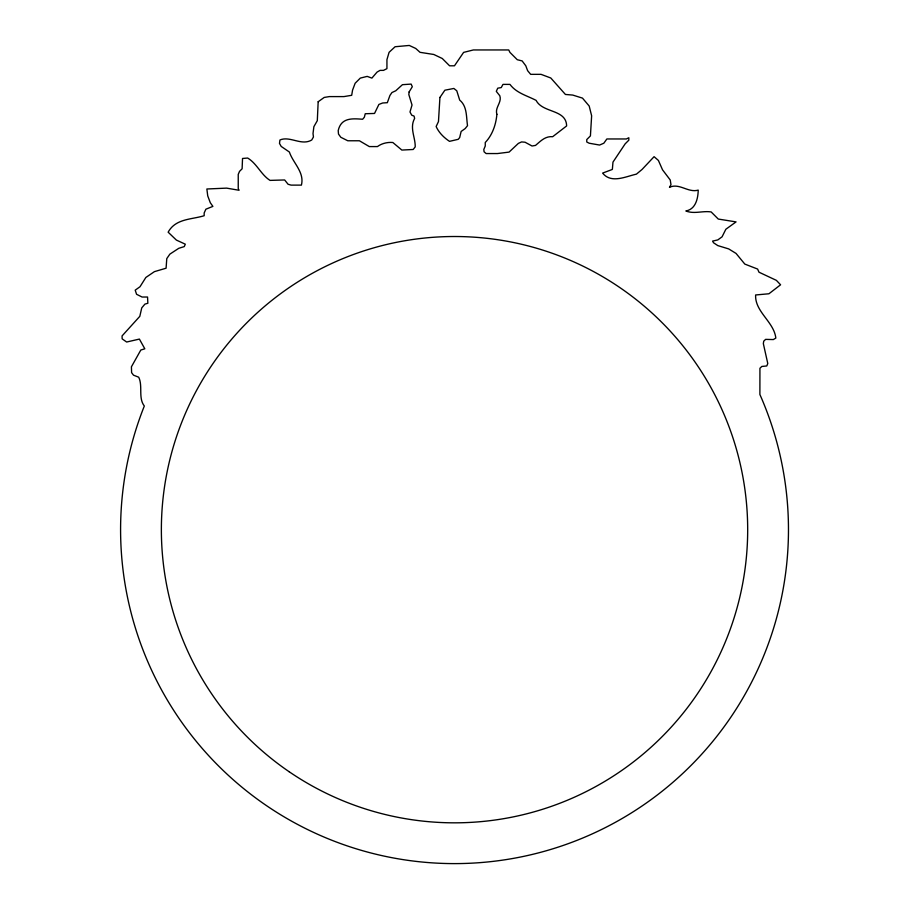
<?xml version="1.0" encoding="UTF-8"?>
<svg xmlns="http://www.w3.org/2000/svg" width="909" height="909" viewBox="0 0 909 909"><rect width="100%" height="100%" fill="white"/><g stroke="black" fill="none" stroke-linecap="round" stroke-linejoin="round"><path stroke-width="1.36" d="M318.173 101.751L317.309 120.658L313.878 126.669L313.014 133.555L313.446 136.986L311.73 139.997C301.424 146.156 289.971 135.623 279.927 139.997L279.495 143.429L281.211 146.44L289.38 152.03C293.141 163.222 304.663 172.244 301.413 185.118L291.096 185.118L288.085 184.266L284.653 179.959L270.041 180.391C261.076 174.755 257.042 163.711 247.691 158.041L242.533 158.473L242.112 168.79L239.533 171.369L238.238 174.38L238.238 188.561L239.101 190.276L226.636 188.129L206.866 188.992L207.729 195.867L210.309 202.741L212.888 206.388L205.888 209.195L204.173 212.967L204.173 215.717C191.458 219.66 175.653 218.467 168.142 232.181L176.38 240.078L185.3 244.191L184.277 246.589L178.778 248.305L169.858 254.145L166.779 258.599L166.086 268.212L154.416 271.643L145.849 277.472L140.009 286.733L135.202 290.164L136.577 294.289L142.065 297.027L147.553 297.027L147.849 303.265L144.94 304.095L141.759 307.856L139.804 316.343L122.067 335.932L122.158 338.864L126.646 342.023L139.395 339.08L144.815 348.806L140.815 350.033L131.419 366.804L131.6 372.656L133.509 375.167L138.702 377.212C143.02 385.984 138.032 398.074 144.326 406.005A333.944 333.944 0 0 0 460.761 863.55A333.944 333.944 0 0 0 759.89 394.495L759.935 368.259L761.844 366.452L766.787 365.963L767.775 363.509L763.344 343.636L763.719 341.182L765.617 339.375L773.332 339.568L775.831 338.091C774.014 321.797 754.743 311.787 755.629 294.971L768.934 293.766L780.581 284.79L776.377 280.358L758.981 272.2L757.617 269.064L744.823 264.087L736.051 253.429L728.711 248.918L717.803 245.6L713.531 242.76L712.588 241.101L717.803 239.919L722.064 236.829L725.859 229.25L736.051 221.898L718.28 219.058L711.168 211.945C702.702 210.593 694.146 214.331 685.829 210.968C695.715 209.297 698.021 198.56 698.226 190.117C688.136 193.083 679.455 182.709 669.479 187.299L670.99 184.663L670.228 179.971L662.536 169.824L658.4 160.438L654.082 156.678L642.061 169.449L636.425 174.142C625.631 176.528 611.257 183.891 602.61 173.096L612.359 169.438L612.973 162.12L625.165 143.838L628.823 140.179L628.823 137.736L626.381 138.963L606.871 138.963L603.826 143.224L599.565 145.054L589.191 143.224L586.76 142.009L586.76 139.566L590.418 135.907L591.634 115.795L589.191 106.035L582.487 98.115L572.738 95.07L565.421 94.456L550.786 77.992L541.037 74.345L530.674 74.345L527.629 70.686L525.8 65.8L522.141 60.926L517.266 59.71L509.949 52.392L508.722 49.95L473.373 49.95L463.613 52.392L454.477 65.8L449.591 65.8L442.274 58.494L433.775 54.472L420.026 52.324L415.731 48.461L409.277 45.45L395.097 46.734L389.086 52.324L386.939 59.63L386.939 68.652L383.496 70.379L380.053 70.379L377.053 72.095L371.895 78.106L367.168 76.39L360.294 78.106L355.135 83.264L352.556 90.15L351.692 95.297L343.954 96.593L329.342 96.593L324.195 97.445L318.173 101.751M439.922 97.468L438.468 121.59L436.138 126.521C438.865 132.669 443.933 137.645 449.512 141.35L458.227 139.316L459.681 137.566L461.136 131.464L465.203 128.555L467.521 125.658C466.192 116.875 467.283 106.273 459.681 100.081L456.772 90.786L453.864 88.457L444.865 90.207L439.922 97.468M409.118 91.945L408.823 94.559L412.027 105.024L409.993 112L411.732 115.193L414.061 116.068L414.64 118.386C409.357 127.908 415.424 137.282 415.22 146.872L413.186 149.485L401.846 150.065L392.847 142.508C387.541 142.009 381.735 143.383 377.44 146.576L369.304 146.576L359.419 140.77L347.795 140.77L340.83 137.282L338.5 134.077L338.205 130.601C341.102 117.579 352.169 118.431 362.623 119.261L364.361 117.227L365.236 113.739L374.531 113.455L378.894 104.444L382.666 102.99L387.325 102.694L389.938 95.434L391.972 92.525L395.745 90.786L402.437 84.685L411.152 84.094L412.311 86.719L409.118 91.945M496.882 114.318C495.984 124.556 492.439 134.975 485.258 142.508L485.258 145.997L483.804 149.485L484.088 151.814L486.122 153.553L497.462 153.553L509.085 152.098L518.38 143.383L521.584 141.929L525.061 142.224L532.038 145.997L535.526 145.417C540.594 141.122 545.207 136.009 552.672 136.702L566.625 125.942C566.307 109 542.696 113.261 536.105 100.376C526.959 95.615 516.392 93.07 509.949 84.389L502.984 84.389L501.234 87.582L497.746 88.173L496.291 91.366L499.78 95.718C502.188 102.387 494.632 107.489 496.882 114.318M289.073 771.673A293.152 293.152 0 0 0 746.834 551.945A293.152 293.152 0 0 0 327.672 265.383A293.152 293.152 0 0 0 289.073 771.673"/></g></svg>
